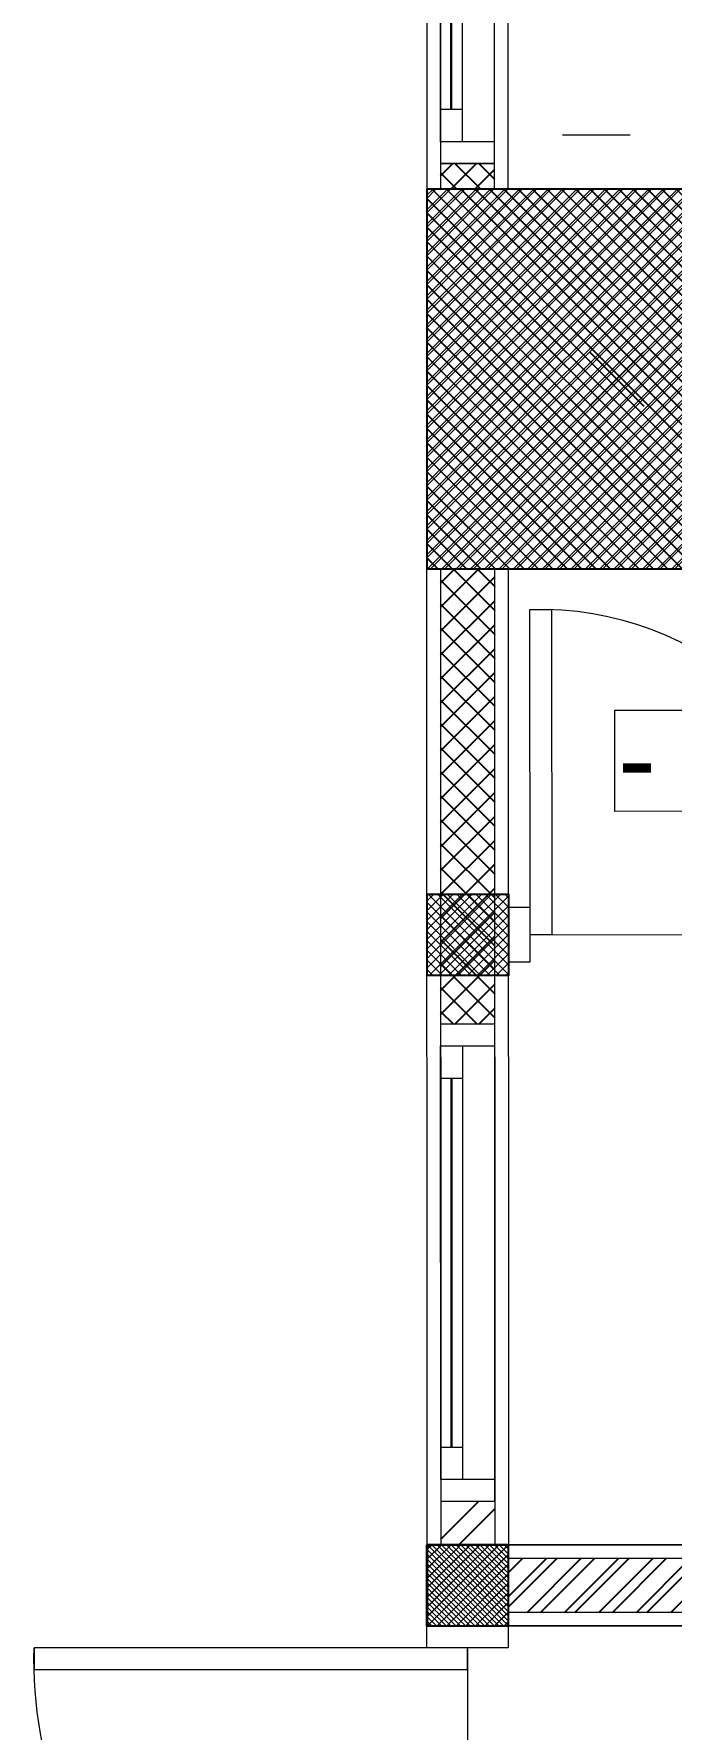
# Model space of a CAD drawing. Header units: inches. Extents: x 249 to 1192, y -18 to 440.
# Drawn here: x 260.278 to 261.453, y 262.68 to 265.807 of the extents above; entities that cross this region are included whole.
import ezdxf

# ---------------------------------------------------------------- set-up
doc = ezdxf.new("R2010")
doc.units = ezdxf.units.IN
doc.header["$MEASUREMENT"] = 0
doc.linetypes.add('DASHED2', pattern=[0.375, 0.25, -0.125])
for name, color, linetype, lineweight in [('ARSIR BETON', 8, 'Continuous', 0), ('DIMENSI', 85, 'Continuous', 20), ('DINDING', 6, 'Continuous', 0), ('DINDING2', 137, 'Continuous', 20), ('KACA', 141, 'Continuous', 30), ('KUSEN', 16, 'Continuous', 15), ('LANTAI', 135, 'Continuous', 9), ('TEXT (KET. RUANG)', 7, 'Continuous', 5)]:
    doc.layers.add(name, color=color, linetype=linetype, lineweight=lineweight)
doc.layers.add('ARSIR DINDING', color=64, linetype='Continuous')
doc.layers.add('KOLOM', color=5, linetype='Continuous')
doc.styles.get("Standard").update_dxf_attribs({"font": 'arial.ttf'})

# ---------------------------------------------------------------- blocks, each defined once
blk = doc.blocks.new('K2')
at = {"layer": 'ARSIR BETON'}
h = blk.add_hatch(dxfattribs=at)
h.set_pattern_fill('ANSI37', color=256, scale=0.1, style=0)
h.set_pattern_definition([(45, (-38.74362574940218, 268.0828744956948), (-0.008838834764831844, 0.008838834764831846), []), (135, (-38.74362574940218, 268.0828744956948), (-0.008838834764831846, -0.008838834764831844), [])])
h.paths.add_polyline_path([(-38.59362574940219, 268.2328744956948), (-38.74362574940218, 268.2328744956948), (-38.74362574940218, 268.0828744956948), (-38.59362574940219, 268.0828744956948)])
at = {"layer": 'KOLOM'}
blk.add_lwpolyline([(-38.74362574940218, 268.0828744956948), (-38.59362574940219, 268.0828744956948), (-38.59362574940219, 268.2328744956948), (-38.74362574940218, 268.2328744956948)], close=True, dxfattribs=at)
blk = doc.blocks.new('K1')
at = {"layer": 'ARSIR BETON'}
h = blk.add_hatch(dxfattribs=at)
h.set_pattern_fill('ANSI37', color=256, scale=0.15, style=0)
h.set_pattern_definition([(45, (258.3748891430789, 277.1207513811261), (-0.01325825214724776, 0.01325825214724777), []), (135, (258.3748891430789, 277.1207513811261), (-0.01325825214724777, -0.01325825214724776), [])])
h.paths.add_polyline_path([(259.1248891430789, 277.170751381126), (259.1248891430789, 277.870751381126), (258.4248891430789, 277.870751381126), (258.4248891430789, 277.170751381126)])
at = {"layer": 'KOLOM'}
blk.add_lwpolyline([(258.4248891430789, 277.170751381126), (259.1248891430789, 277.170751381126), (259.1248891430789, 277.870751381126), (258.4248891430789, 277.870751381126)], close=True, dxfattribs=at)
for points in [[(258.7248891430789, 277.5707513811261), (258.8248891430789, 277.4707513811261)], [(258.7248891430789, 277.4707513811261), (258.8248891430789, 277.5707513811261)]]:
    blk.add_lwpolyline(points, dxfattribs=at)
blk = doc.blocks.new('P1')
for points in [[(-56.663672384632, 234.1861298480323), (-56.663672384632, 234.9861298480323), (-56.623672384632, 234.9861298480323), (-56.623672384632, 234.1861298480323), (-56.663672384632, 234.1861298480323)], [(-55.06367238463201, 234.1861298480323), (-55.06367238463201, 234.9861298480323), (-55.10367238463201, 234.9861298480323), (-55.10367238463201, 234.1861298480323), (-55.06367238463201, 234.1861298480323)], [(-56.663672384632, 234.1861298480323), (-55.863672384632, 234.1861298480323)], [(-55.06367238463201, 234.1861298480323), (-55.863672384632, 234.1861298480323)]]:
    blk.add_lwpolyline(points)
for points in [[(-56.703672384632, 234.1111298480323), (-56.663672384632, 234.1111298480323), (-56.663672384632, 234.2611298480323), (-56.703672384632, 234.2611298480323)], [(-55.02367238463201, 234.1111298480323), (-55.06367238463201, 234.1111298480323), (-55.06367238463201, 234.2611298480323), (-55.02367238463201, 234.2611298480323)]]:
    blk.add_lwpolyline(points, close=True)
for centre, start, end in [((-56.643672384632, 234.2061298480323), 358.5311992856155, 91.468800714386), ((-55.08367238463201, 234.2061298480323), 88.53119928561435, 181.4688007143845)]:
    blk.add_arc(centre, 0.78025636812524, start, end)
blk = doc.blocks.new('- 0.18')
at = {"layer": 'TEXT (KET. RUANG)', "color": 1}
blk.add_lwpolyline([(651.6445099532813, 117.5771316789191), (652.2657423102141, 117.5771316789191), (652.2657423102141, 117.3906066491502), (651.6445099532813, 117.3906066491502)], close=True, dxfattribs=at)
at = {"layer": 'TEXT (KET. RUANG)'}
blk.add_text('- 0.18', height=0.1507495216806189, dxfattribs=at).set_placement((651.6504126550926, 117.4122878460483))
blk = doc.blocks.new('BV1')
at = {"layer": 'KACA'}
blk.add_lwpolyline([(663.9864691677502, 113.1112242984351), (663.9864691677502, 112.4312242984351)], dxfattribs=at)
at = {"layer": 'KUSEN'}
for points in [[(663.9664691677502, 113.1712242984351), (664.0664691677503, 113.1712242984351), (664.0664691677503, 113.2112242984351), (663.9664691677502, 113.2112242984351)], [(663.9664691677502, 112.3312242984351), (664.0664691677503, 112.3312242984351), (664.0664691677503, 113.2112242984351), (663.9664691677502, 113.2112242984351)], [(663.9664691677502, 112.3312242984351), (664.0664691677503, 112.3312242984351), (664.0664691677503, 112.3712242984351), (663.9664691677502, 112.3712242984351)]]:
    blk.add_lwpolyline(points, close=True, dxfattribs=at)
for points in [[(663.9664691677502, 112.3712242984351), (663.9664691677502, 113.1712242984351), (664.0064691677502, 113.1712242984351), (664.0064691677502, 112.3712242984351), (663.9664691677502, 112.3712242984351)], [(663.9664691677502, 113.1112242984351), (663.9664691677502, 113.1712242984351), (664.0064691677502, 113.1712242984351), (664.0064691677502, 113.1112242984351), (663.9664691677502, 113.1112242984351)], [(663.9664691677502, 112.3712242984351), (663.9664691677502, 112.4312242984351), (664.0064691677502, 112.4312242984351), (664.0064691677502, 112.3712242984351), (663.9664691677502, 112.3712242984351)]]:
    blk.add_lwpolyline(points, dxfattribs=at)
blk = doc.blocks.new('K15')
at = {"layer": 'ARSIR BETON'}
h = blk.add_hatch(dxfattribs=at)
h.set_pattern_fill('ANSI37', color=256, scale=0.1, angle=179.9999724896534, style=0)
h.set_pattern_definition([(224.9999724896533, (665.1914691677501, 113.3464416458989), (0.008838830520898542, -0.008838839008763111), []), (314.9999724896534, (665.1914691677501, 113.3464416458989), (0.008838839008763111, 0.008838830520898542), [])])
h.paths.add_polyline_path([(665.3164691677503, 113.4963508750254), (665.2664691677502, 113.4963508750255), (665.2664691677502, 113.3464416458989), (665.3164691677503, 113.3464416458989)])
h.paths.add_polyline_path([(665.2664691677502, 113.4963508750255), (665.2164691677501, 113.4963508750255), (665.2164691677501, 113.3464416458989), (665.2664691677502, 113.3464416458989)])
h.paths.add_polyline_path([(665.2164691677501, 113.4964416458989), (665.1914691677501, 113.4964416458989), (665.1914691677501, 113.3464416458989), (665.2164691677501, 113.3464416458989)])
h.paths.add_polyline_path([(665.3414691677501, 113.4964416458989), (665.31646916775, 113.4964416458989), (665.31646916775, 113.4963508750254), (665.31646916775, 113.3464416458989), (665.3414691677501, 113.3464416458989)])
at = {"layer": 'KOLOM'}
blk.add_lwpolyline([(665.1914691677501, 113.3464416458989), (665.3414691677501, 113.3464416458989), (665.3414691677501, 113.4964416458989), (665.1914691677501, 113.4964416458989)], close=True, dxfattribs=at)
blk = doc.blocks.new('p toilet')
at = {"layer": 'KUSEN'}
for points in [[(611.2182166729801, 191.392159187194), (611.2182166729801, 191.992159187194), (611.1782166729802, 191.992159187194), (611.1782166729802, 191.392159187194)], [(610.6182166729802, 191.3421591871939), (610.5782166729803, 191.3421591871939), (610.5782166729803, 191.4421591871941), (610.6182166729802, 191.4421591871941)], [(611.2582166729801, 191.3421591871939), (611.2182166729801, 191.3421591871939), (611.2182166729801, 191.4421591871941), (611.2582166729801, 191.4421591871941)]]:
    blk.add_lwpolyline(points, close=True, dxfattribs=at)
blk.add_lwpolyline([(611.2182166729801, 191.392159187194), (610.6182166729802, 191.392159187194)], dxfattribs=at)
blk.add_arc((611.1982166729802, 191.4117046417394), 0.5807990008074185, 88.02661130776657, 176.9942828482264, dxfattribs=at)
blk = doc.blocks.new('TOILET LANTAI 1')
at = {"layer": 'ARSIR DINDING'}
h = blk.add_hatch(dxfattribs=at)
h.set_pattern_fill('ANSI37', color=256, scale=0.25, style=0)
h.set_pattern_definition([(45, (566.9534183894331, 249.6281032193579), (-0.02209708691207961, 0.02209708691207961), []), (135, (566.9534183894331, 249.6281032193579), (-0.02209708691207961, -0.02209708691207961), [])])
h.paths.add_polyline_path([(664.0664691677501, 110.3714416458989), (663.96646916775, 110.3714416458989), (663.96646916775, 109.5314416458989), (664.0664691677501, 109.5314416458989)])
h.paths.add_polyline_path([(665.5864691437426, 109.7464413938222), (664.77146916775, 109.7464413938222), (664.77146916775, 109.6464413938221), (665.5864691917574, 109.6464413938221)])
h.paths.add_polyline_path([(665.7114691677501, 110.9214415378661), (665.61146916775, 110.9214415378661), (665.61146916775, 109.7714414658442), (665.7114691677501, 109.7714414658442)])
h.paths.add_polyline_path([(666.2064690837243, 109.7464414658442), (665.736469275783, 109.7464414658442), (665.736469275783, 109.6464419171816), (666.2064691797532, 109.6464419171816)])
h.paths.add_polyline_path([(667.0114691677502, 110.9214415378661), (666.91146916775, 110.9214415378661), (666.91146916775, 109.7714414778479), (667.0114691677502, 109.7714415258625)])
h.paths.add_polyline_path([(666.8864692277685, 111.0464416458989), (665.7364692277685, 111.0464416458989), (665.7364691797538, 110.9464416458989), (666.8864691797539, 110.9464416458989)])
h.paths.add_polyline_path([(665.5864692277685, 111.0464416458989), (664.64146916775, 111.0464416458989), (664.64146916775, 110.9464416458989), (665.5864691797539, 110.9464416458989)])
h.paths.add_polyline_path([(667.4664692277701, 111.0464416458989), (667.0364692277685, 111.0464416458989), (667.0364691797539, 110.9464416458989), (667.4664691797554, 110.9464416458989)])
h.paths.add_polyline_path([(667.5914691677502, 112.2714416458989), (667.4914691677501, 112.2714416458989), (667.4914691677501, 111.0714417059173), (667.5914691677502, 111.0714416579027)])
h.paths.add_polyline_path([(668.2164691077319, 111.0464416458989), (667.61646922777, 111.0464416458989), (667.6164691797554, 110.9464416458989), (668.2164691077319, 110.9464416458989)])
h.paths.add_polyline_path([(668.3414691677502, 110.9214416458989), (668.2414691677501, 110.9214416458989), (668.2414691677501, 109.7714416338953), (668.3414691677502, 109.7714415858807)])
h.paths.add_polyline_path([(668.3414691677502, 109.6214415858807), (668.2414691677501, 109.6214416338953), (668.2414691677501, 109.4516355110106), (668.3414691677502, 109.4516355110106)])
h.paths.add_polyline_path([(664.0664691677501, 112.0464416458989), (663.9664691677502, 112.0464416458989), (663.9664691677502, 111.9989416458989), (664.0664691677501, 111.9989416458989)])
h.paths.add_polyline_path([(664.0664691677501, 111.1189416458989), (663.9664691677502, 111.1189416458989), (663.9664691677502, 111.0714416458989), (664.0664691677501, 111.0714416458989)])
h.paths.add_polyline_path([(664.0664691677503, 112.3312242984351), (663.9664691677501, 112.3312242984351), (663.9664691677501, 112.1964417059171), (664.0664691677503, 112.1964416579026)])
h.paths.add_polyline_path([(665.1914691677501, 112.1714416458989), (664.0914691677502, 112.1714416458989), (664.0914691677502, 112.0714416458989), (665.1914691677501, 112.0714416458989)])
h.paths.add_polyline_path([(665.3164691677503, 112.6664416458991), (665.2164691677508, 112.6664416458991), (665.2164691677508, 112.1964416458989), (665.3164691677503, 112.1964416458989)])
h.paths.add_polyline_path([(665.1914691677501, 113.4714416458989), (664.0914691677502, 113.4714416458989), (664.0914691677502, 113.3714416458989), (665.1914691677501, 113.3714416458989)])
h.paths.add_polyline_path([(664.0664691677501, 113.3464416458989), (663.9664691677502, 113.3464416458989), (663.9664691677502, 113.2112242984351), (664.0664691677501, 113.2112242984351)])
h.paths.add_polyline_path([(664.0664691677501, 113.6312242984351), (663.9664691677502, 113.6312242984351), (663.9664691677502, 113.4964417179208), (664.0664691677501, 113.4964417179208)])
h.paths.add_polyline_path([(664.0664691677501, 114.6464416458989), (663.9664691677502, 114.6464416458989), (663.9664691677502, 114.5112242984351), (664.0664691677501, 114.5112242984351)])
h.paths.add_polyline_path([(665.1914691677501, 114.7714416458989), (664.0914691677502, 114.7714416458989), (664.0914691677502, 114.6714416458989), (665.1914691677501, 114.6714416458989)])
h.paths.add_polyline_path([(665.3164691677503, 114.6464416458989), (665.2164691677507, 114.6464416458989), (665.2164691677507, 114.1764416458988), (665.3164691677503, 114.1764416458988)])
h = blk.add_hatch(dxfattribs=at)
h.set_pattern_fill('ANSI32', color=256, scale=0.25, style=0)
h.set_pattern_definition([(45, (664.0914691677501, 108.4464416458989), (-0.06629126073623882, 0.06629126073623884), []), (45, (664.1356633415002, 108.4464416458989), (-0.06629126073623882, 0.06629126073623884), [])])
h.paths.add_polyline_path([(668.3414690957283, 111.5914416098883), (668.2414690957281, 111.5914416098883), (668.2414691677501, 111.0714417059173), (668.3414691677502, 111.0714416579027)])
h.paths.add_polyline_path([(668.2164690957267, 112.3964417179239), (667.6164692277686, 112.3964417179239), (667.616469179754, 112.2964417179239), (668.2164690957267, 112.2964417179239)])
h.paths.add_polyline_path([(668.3414691677502, 114.6464416458989), (668.2414691677501, 114.6464416458989), (668.2414691677501, 113.3016354389887), (668.3414691677502, 113.3016354389887)])
h.paths.add_polyline_path([(668.246454843435, 114.2525332047344), (668.2464588211606, 114.2126507758194), (668.2422835420164, 114.2126503593927), (668.2422795642904, 114.2525327883059)], flags=16)
h.paths.add_polyline_path([(668.2464795140445, 114.0051748143242), (668.246483491771, 113.9652923854092), (668.2423082126259, 113.9652919689834), (668.2423042349001, 114.0051743978975)], flags=16)
h.paths.add_polyline_path([(668.2164691677501, 114.7714416458989), (665.3414691677502, 114.7714416458989), (665.3414691677502, 114.6714416458989), (668.2164691677501, 114.6714416458989)])
h.paths.add_polyline_path([(668.2164691677501, 108.5464416458989), (664.0914691677501, 108.5464416458989), (664.0914691677501, 108.4464416458989), (668.2164691677501, 108.4464416458989)])
h = blk.add_hatch(dxfattribs=at)
h.set_pattern_fill('ANSI32', color=256, scale=0.25, style=0)
h.set_pattern_definition([(45, (663.96646916775, 108.5714416458989), (-0.06629126073623882, 0.06629126073623884), []), (45, (664.0106633415, 108.5714416458989), (-0.06629126073623882, 0.06629126073623884), [])])
h.paths.add_polyline_path([(664.0664691677501, 108.6514416458989), (663.96646916775, 108.6514416458989), (663.96646916775, 108.5714416458989), (664.0664691677501, 108.5714416458989)])
at = {"layer": 'DINDING'}
for points in [[(663.9414691677503, 111.0714416458989), (664.0914691677502, 111.0714416458989), (664.0914691677502, 112.0464416458989), (663.9414691677503, 112.0464416458989)], [(663.94146916775, 110.3714416458989), (664.0914691677501, 110.3714416458989), (664.0914691677501, 108.5714416458989), (663.94146916775, 108.5714416458989)], [(664.0914691677501, 108.5714416458989), (668.2164691677501, 108.5714416458989), (668.2164691677501, 108.4214416458989), (664.0914691677501, 108.4214416458989)]]:
    blk.add_lwpolyline(points, close=True, dxfattribs=at)
at = {"layer": 'DINDING2', "linetype": 'DASHED2', "ltscale": 0.5}
blk.add_lwpolyline([(667.4664691677501, 111.1714415420956), (664.0914691677502, 111.1714415420956)], dxfattribs=at)
at = {"layer": 'DINDING2'}
for points in [[(663.9664691677502, 111.0714416458989), (664.0664691677501, 111.0714416458989), (664.0664691677501, 111.1189416458989), (663.9664691677502, 111.1189416458989)], [(663.96646916775, 108.5714416458989), (664.0664691677501, 108.5714416458989), (664.0664691677501, 110.3714416458989), (663.96646916775, 110.3714416458989)]]:
    blk.add_lwpolyline(points, close=True, dxfattribs=at)
at = {"layer": 'LANTAI'}
blk.add_lwpolyline([(664.0914691677501, 108.5464416458989), (668.2164691677501, 108.5464416458989), (668.2164691677501, 108.4464416458989), (664.0914691677501, 108.4464416458989)], close=True, dxfattribs=at)
at = {"xscale": -1}
blk.add_blockref('p toilet', (1275.34968584073, -81.69571779337184), dxfattribs=at)
at = {"xscale": -1, "rotation": 180.0000275103467}
blk.add_blockref('K2', (702.684966162183, 377.854334420066), dxfattribs=at)
at = {"layer": 'DINDING2'}
for name, p in [('BV1', (0, -1.212282652536203)), ('- 0.18', (12.64338725867913, -7.466800590090315)), ('BV1', (0, -3.679782652536218)), ('K15', (-1.25, -4.924999999999997))]:
    blk.add_blockref(name, p, dxfattribs=at)
at = {"layer": 'KOLOM'}
blk.add_blockref('K1', (405.516580024671, -166.7993097352271), dxfattribs=at)
blk = doc.blocks.new('LT1')
at = {"layer": 'ARSIR DINDING'}
h = blk.add_hatch(dxfattribs=at)
h.set_pattern_fill('ANSI32', color=256, scale=0.25, style=0)
h.set_pattern_definition([(45, (686.7581043515398, 119.1317219410106), (-0.06629126073623882, 0.06629126073623884), []), (45, (686.8022985252899, 119.1317219410106), (-0.06629126073623882, 0.06629126073623884), [])])
h.paths.add_polyline_path([(691.0333180638975, 127.9817219410106), (686.9081043515397, 127.9817219410105), (686.9081043515399, 127.8817219410108), (691.0333226347693, 127.8817219410107)])
at = {"layer": 'DINDING'}
blk.add_lwpolyline([(691.033317465403, 127.8567219410107), (686.90810435154, 127.8567219410108), (686.9081043515398, 128.0067219410106), (691.0333169212973, 128.0067219410106)], dxfattribs=at)
at = {"layer": 'DINDING2'}
blk.add_lwpolyline([(691.033317465403, 127.8817219410107), (686.9081201381344, 127.8817219410108), (686.9081043515398, 127.9817219410105), (691.0333169212973, 127.9817219410106)], dxfattribs=at)
at = {"xscale": -1, "rotation": 180}
blk.add_blockref('K2', (725.5017458875367, 396.0895928920031), dxfattribs=at)
at = {"layer": 'DIMENSI', "rotation": 0.01671694411465765}
blk.add_blockref('TOILET LANTAI 1', (22.84884283238841, 19.24158738473108), dxfattribs=at)
at = {"layer": 'KOLOM'}
blk.add_blockref('K1', (428.3331919653104, -147.3638074571375), dxfattribs=at)
at = {"layer": 'KUSEN', "xscale": -1, "rotation": 90.00000000000007}
blk.add_blockref('P1', (921.0192499829857, 71.15304277707), dxfattribs=at)

msp = doc.modelspace()

# ---------------------------------------------------------------- block references
msp.add_blockref('LT1', (-425.7553560432876, 135.0136172111484))

doc.saveas('drawing.dxf')
